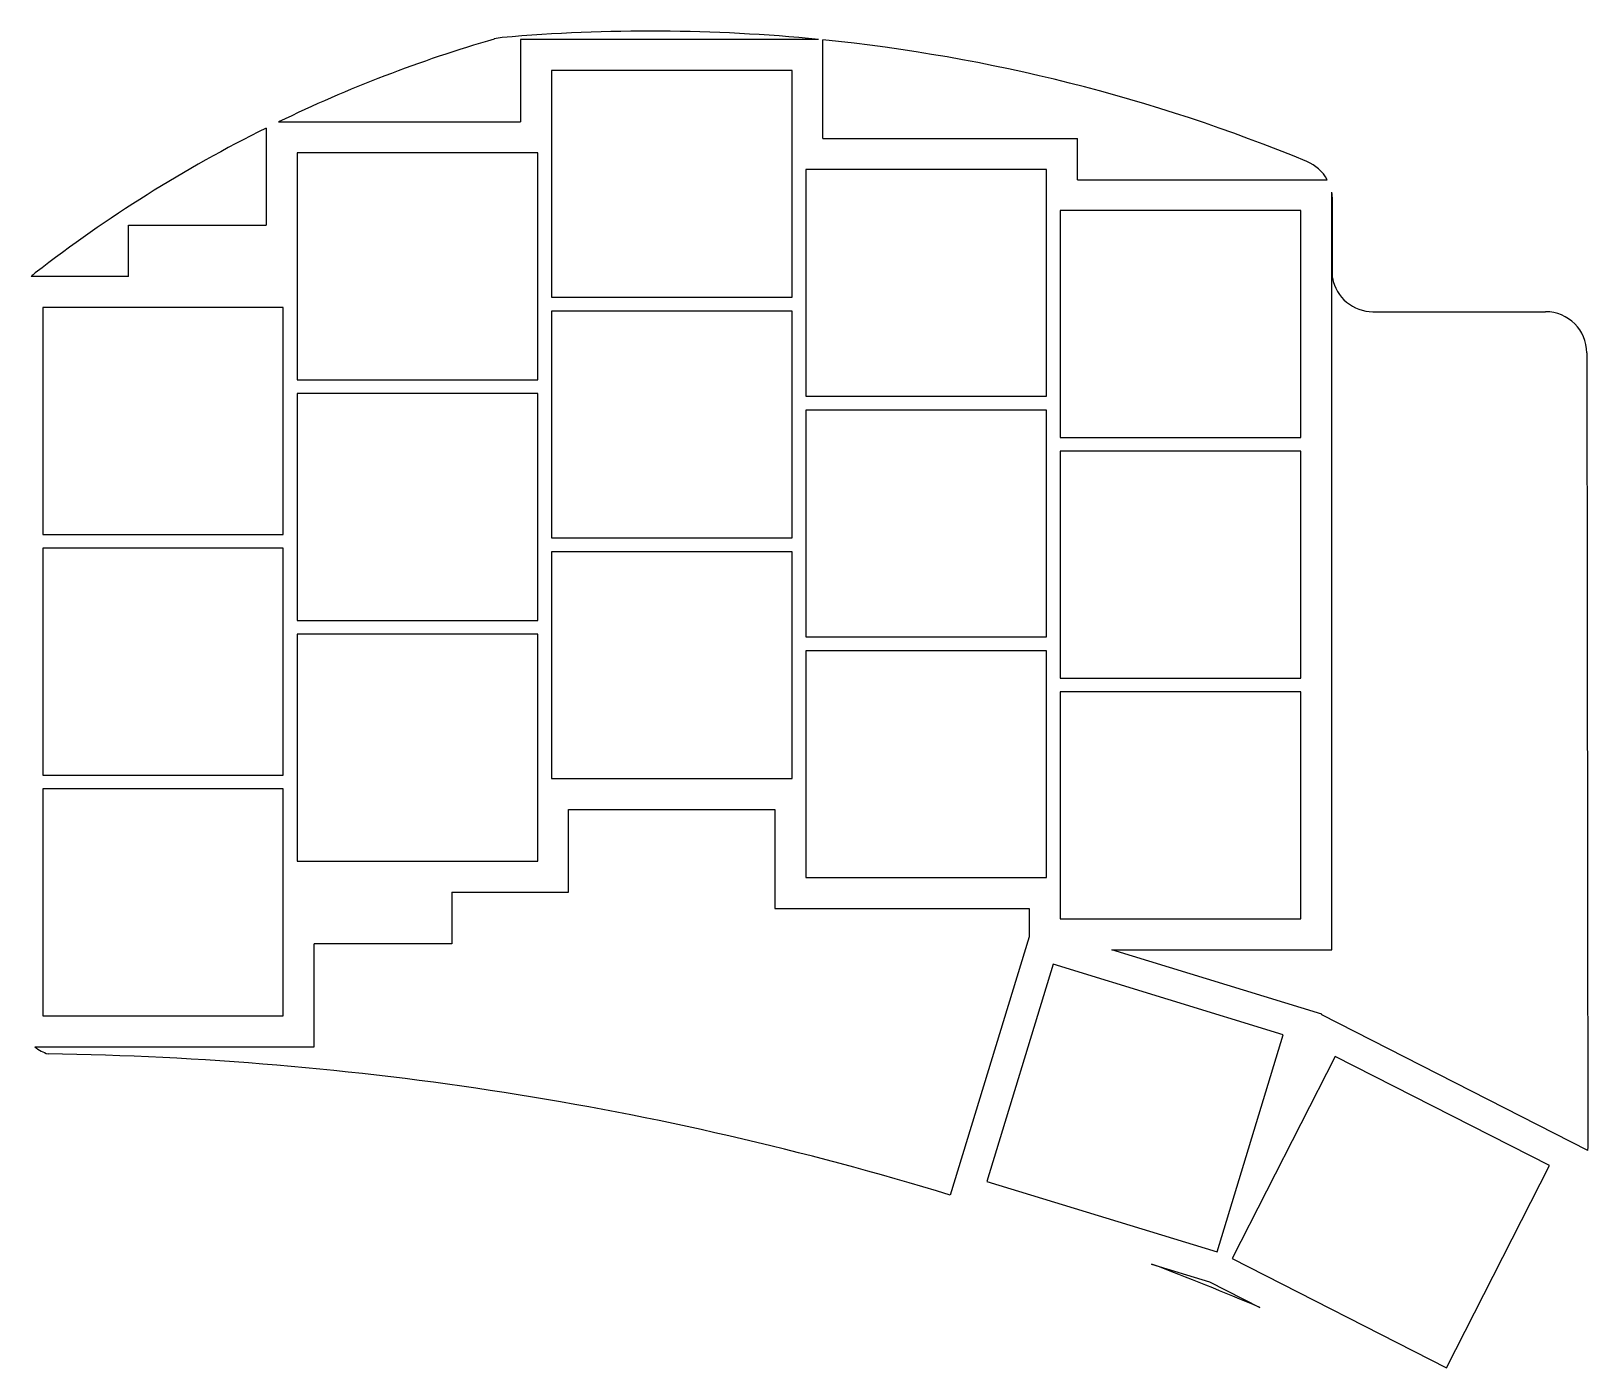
# Model space of a CAD drawing. Header units: millimetres. Extents: x 90 to 204, y -134 to -37.
import ezdxf

# ---------------------------------------------------------------- set-up
doc = ezdxf.new("R2010")
doc.units = ezdxf.units.MM

msp = doc.modelspace()

# ---------------------------------------------------------------- linework, layer by layer
for p, q in [((147.67, -37.25), (126, -37.25)), ((126, -37.25), (126, -43.25)), ((148, -44.45), (148, -37.28)), ((145.75, -39.5), (128.25, -39.5)), ((128.25, -39.5), (128.25, -56)), ((145.75, -56), (145.75, -39.5)), ((107.5, -43.7), (107.5, -50.75)), ((108.41, -43.25), (126, -43.25)), ((148, -44.45), (166.5, -44.45)), ((166.5, -47.45), (166.5, -44.45)), ((127.25, -45.5), (109.75, -45.5)), ((109.75, -45.5), (109.75, -62)), ((127.25, -62), (127.25, -45.5)), ((164.25, -46.7), (146.75, -46.7)), ((146.75, -46.7), (146.75, -63.2)), ((164.25, -63.2), (164.25, -46.7)), ((166.5, -47.45), (184.67, -47.45)), ((185, -103.45), (185, -48.36)), ((182.75, -49.7), (165.25, -49.7)), ((165.25, -49.7), (165.25, -66.2)), ((182.75, -66.2), (182.75, -49.7)), ((185.05, -54.6), (185.05, -48.91)), ((97.5, -50.75), (107.5, -50.75)), ((97.5, -54.5), (97.5, -50.75)), ((97.5, -54.5), (90.41, -54.5)), ((128.25, -56), (145.75, -56)), ((108.75, -56.75), (91.25, -56.75)), ((91.25, -56.75), (91.25, -73.25)), ((108.75, -73.25), (108.75, -56.75)), ((145.75, -57), (128.25, -57)), ((128.25, -57), (128.25, -73.5)), ((145.75, -73.5), (145.75, -57)), ((188, -57.05), (200.55, -57.05)), ((203.55, -60.05), (203.63, -117.9)), ((109.75, -62), (127.25, -62)), ((127.25, -63), (109.75, -63)), ((109.75, -63), (109.75, -79.5)), ((127.25, -79.5), (127.25, -63)), ((146.75, -63.2), (164.25, -63.2)), ((164.25, -64.2), (146.75, -64.2)), ((146.75, -64.2), (146.75, -80.7)), ((164.25, -80.7), (164.25, -64.2)), ((165.25, -66.2), (182.75, -66.2)), ((182.75, -67.2), (165.25, -67.2)), ((165.25, -67.2), (165.25, -83.7)), ((182.75, -83.7), (182.75, -67.2)), ((91.25, -73.25), (108.75, -73.25)), ((128.25, -73.5), (145.75, -73.5)), ((108.75, -74.25), (91.25, -74.25)), ((91.25, -74.25), (91.25, -90.75)), ((108.75, -90.75), (108.75, -74.25)), ((145.75, -74.5), (128.25, -74.5)), ((128.25, -74.5), (128.25, -91)), ((145.75, -91), (145.75, -74.5)), ((109.75, -79.5), (127.25, -79.5)), ((127.25, -80.5), (109.75, -80.5)), ((109.75, -80.5), (109.75, -97)), ((127.25, -97), (127.25, -80.5)), ((146.75, -80.7), (164.25, -80.7)), ((164.25, -81.7), (146.75, -81.7)), ((146.75, -81.7), (146.75, -98.2)), ((164.25, -98.2), (164.25, -81.7)), ((165.25, -83.7), (182.75, -83.7)), ((182.75, -84.7), (165.25, -84.7)), ((165.25, -84.7), (165.25, -101.2)), ((182.75, -101.2), (182.75, -84.7)), ((91.25, -90.75), (108.75, -90.75)), ((128.25, -91), (145.75, -91)), ((108.75, -91.75), (91.25, -91.75)), ((91.25, -91.75), (91.25, -108.25)), ((108.75, -108.25), (108.75, -91.75)), ((129.5, -99.25), (129.5, -93.25)), ((129.5, -93.25), (144.5, -93.25)), ((144.5, -93.25), (144.5, -100.45)), ((109.75, -97), (127.25, -97)), ((146.75, -98.2), (164.25, -98.2)), ((121, -99.25), (121, -103)), ((121, -99.25), (129.5, -99.25)), ((144.5, -100.45), (163, -100.45)), ((163, -100.45), (163, -102.51)), ((165.25, -101.2), (182.75, -101.2)), ((111, -110.5), (111, -103)), ((121, -103), (111, -103)), ((163, -102.51), (157.26, -121.28)), ((169, -103.45), (185, -103.45)), ((184.29, -108.12), (169, -103.45)), ((164.74, -104.5), (159.92, -120.28)), ((181.48, -109.62), (164.74, -104.5)), ((91.25, -108.25), (108.75, -108.25)), ((184.27, -108.17), (184.29, -108.12)), ((203.63, -118.03), (184.27, -108.17)), ((176.66, -125.4), (181.48, -109.62)), ((90.67, -110.5), (111, -110.5)), ((185.25, -111.2), (177.76, -125.9)), ((200.84, -119.14), (185.25, -111.2)), ((193.35, -133.84), (200.84, -119.14)), ((159.92, -120.28), (176.66, -125.4)), ((171.9, -126.3), (176.12, -127.59)), ((177.76, -125.9), (193.35, -133.84)), ((176.12, -127.59), (179.77, -129.45))]:
    msp.add_line(p, q)
for centre, radius, start, end in [((152, -133.25), 100, 106.2038, 115.8419), ((124.93, -40.1), 3, 94.9408, 106.2038), ((135.44, -161.65), 125, 84.3839, 94.9408), ((135.44, -161.65), 125, 67.5388, 84.2327), ((152, -133.25), 100, 116.4233, 127.7985), ((182.05, -48.91), 3, 29.0144, 67.5388), ((182.05, -48.91), 3, 0, 10.4753), ((92.55, -56.6), 3, 127.7985, 135.4813), ((188, -54.05), 3, 190.4753, 270), ((200.55, -60.05), 3, 0.0739, 90), ((92.55, -108.16), 3, 231.2178, 252.4028), ((88.5, -346), 235, 72.9864, 89.2337), ((200.63, -117.91), 3, 357.5673, 0.0739), ((88.5, -346), 235, 67.1448, 69.2141)]:
    msp.add_arc(centre, radius, start, end)

doc.saveas('drawing.dxf')
